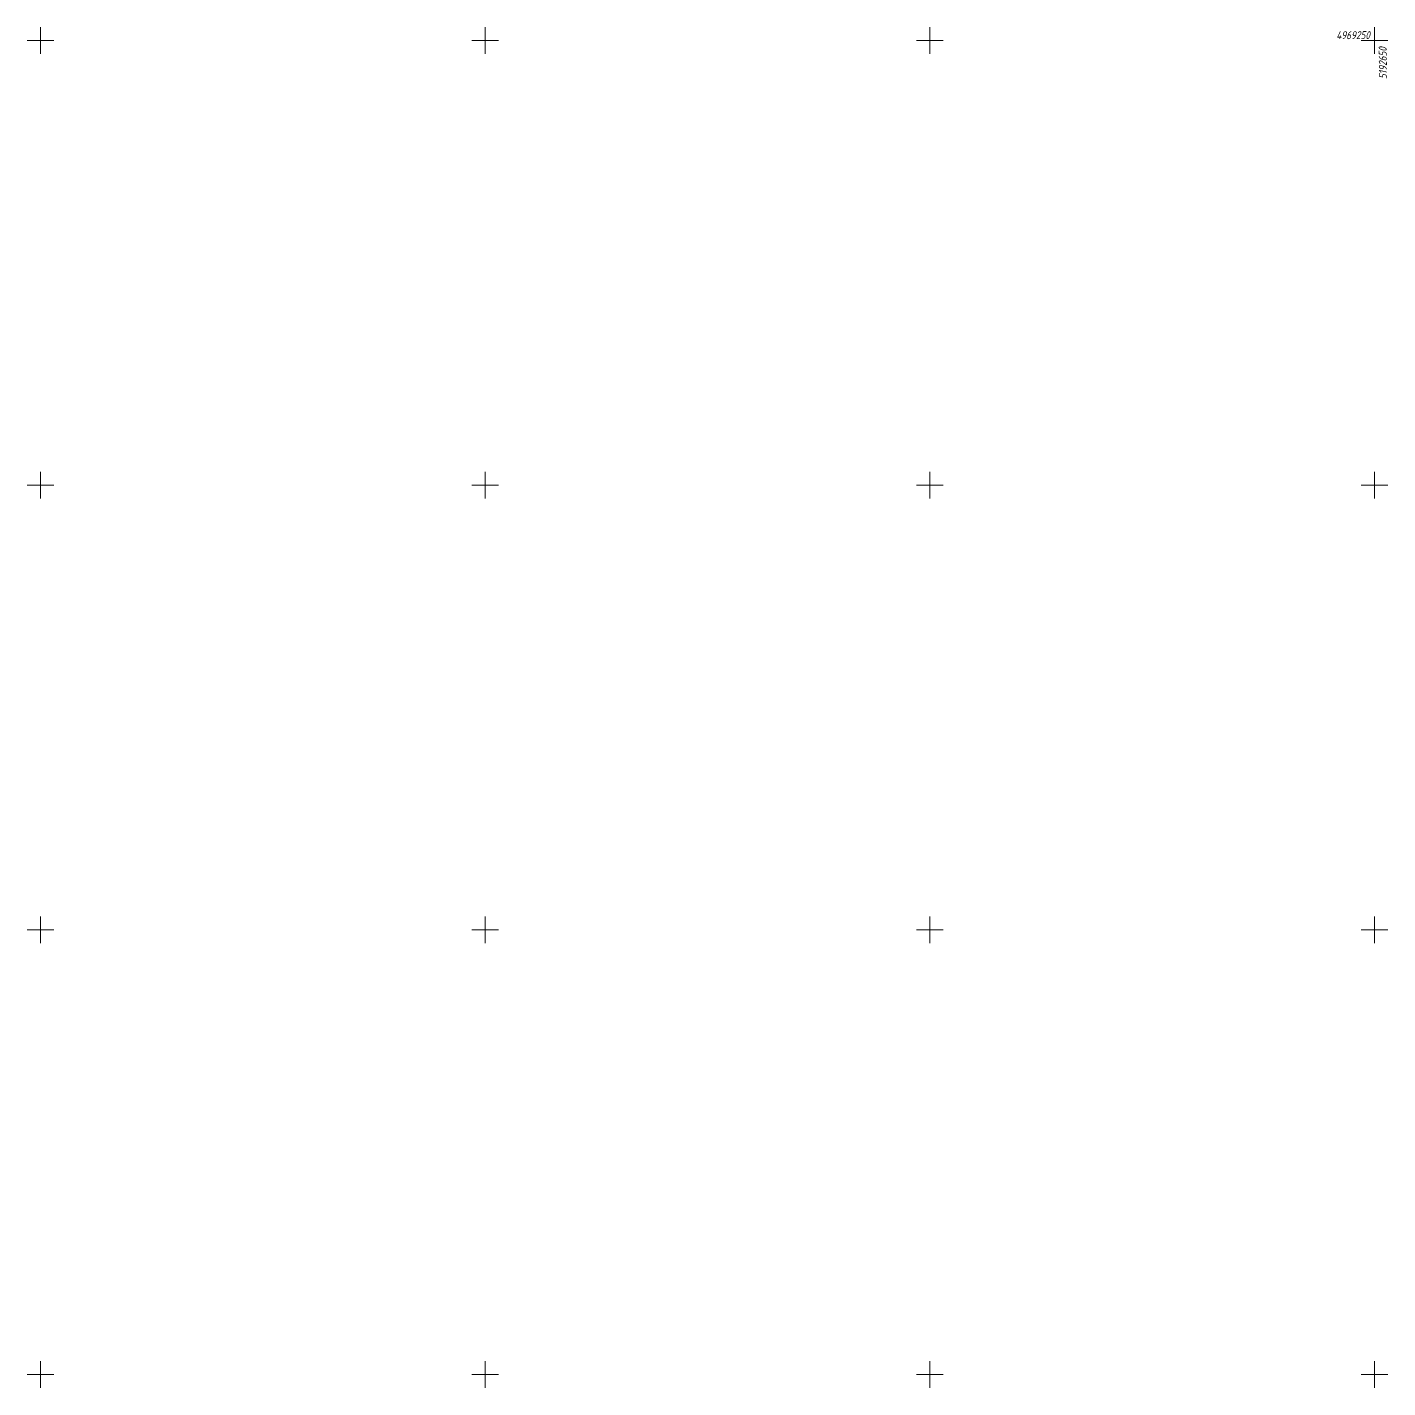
# Model space of a CAD drawing. Header units: metres. Extents: x 5186306 to 10384643, y 4966294 to 9938031.
# Drawn here: x 5192498.5 to 5192651.5, y 4969098.5 to 4969251.5 of the extents above; entities that cross this region are included whole.
import ezdxf

# ---------------------------------------------------------------- set-up
doc = ezdxf.new("R2010")
doc.units = ezdxf.units.M
doc.layers.add('Grid', color=7, linetype='Continuous', lineweight=18)
doc.layers.add('Otm', color=7, linetype='Continuous', lineweight=18)
doc.styles.get("Standard").update_dxf_attribs({"font": 'txt.shx', "width": 0.85, "oblique": 10})

# ---------------------------------------------------------------- blocks, each defined once
blk = doc.blocks.new('GRID')
at = {"layer": 'Grid', "color": 104}
blk.add_line((-1.5, 0), (1.5, 0), dxfattribs=at)
for points in [[(0, 0), (0, 1.5)], [(0, 0), (0, -1.5)]]:
    blk.add_lwpolyline(points, dxfattribs=at)

msp = doc.modelspace()

# ---------------------------------------------------------------- block references
at = {"layer": 'Grid', "color": 7, "linetype": 'Continuous'}
for p in [(5192500, 4969250), (5192550, 4969250), (5192600, 4969250), (5192650, 4969250), (5192500, 4969200), (5192550, 4969200), (5192600, 4969200), (5192650, 4969200), (5192500, 4969150), (5192550, 4969150), (5192600, 4969150), (5192650, 4969150), (5192500, 4969100), (5192550, 4969100), (5192600, 4969100), (5192650, 4969100)]:
    msp.add_blockref('GRID', p, dxfattribs=at)

# ---------------------------------------------------------------- texts
at = {"layer": 'Otm', "oblique": 13, "width": 0.8}
for s, rotation, p in [('4969250', 0.1396, (5192645.71, 4969250.15, 295.81)), ('5192650', 90.5395, (5192651.41, 4969245.68, 295.81))]:
    msp.add_text(s, height=0.9, rotation=rotation, dxfattribs=at).set_placement(p)

doc.saveas('drawing.dxf')
